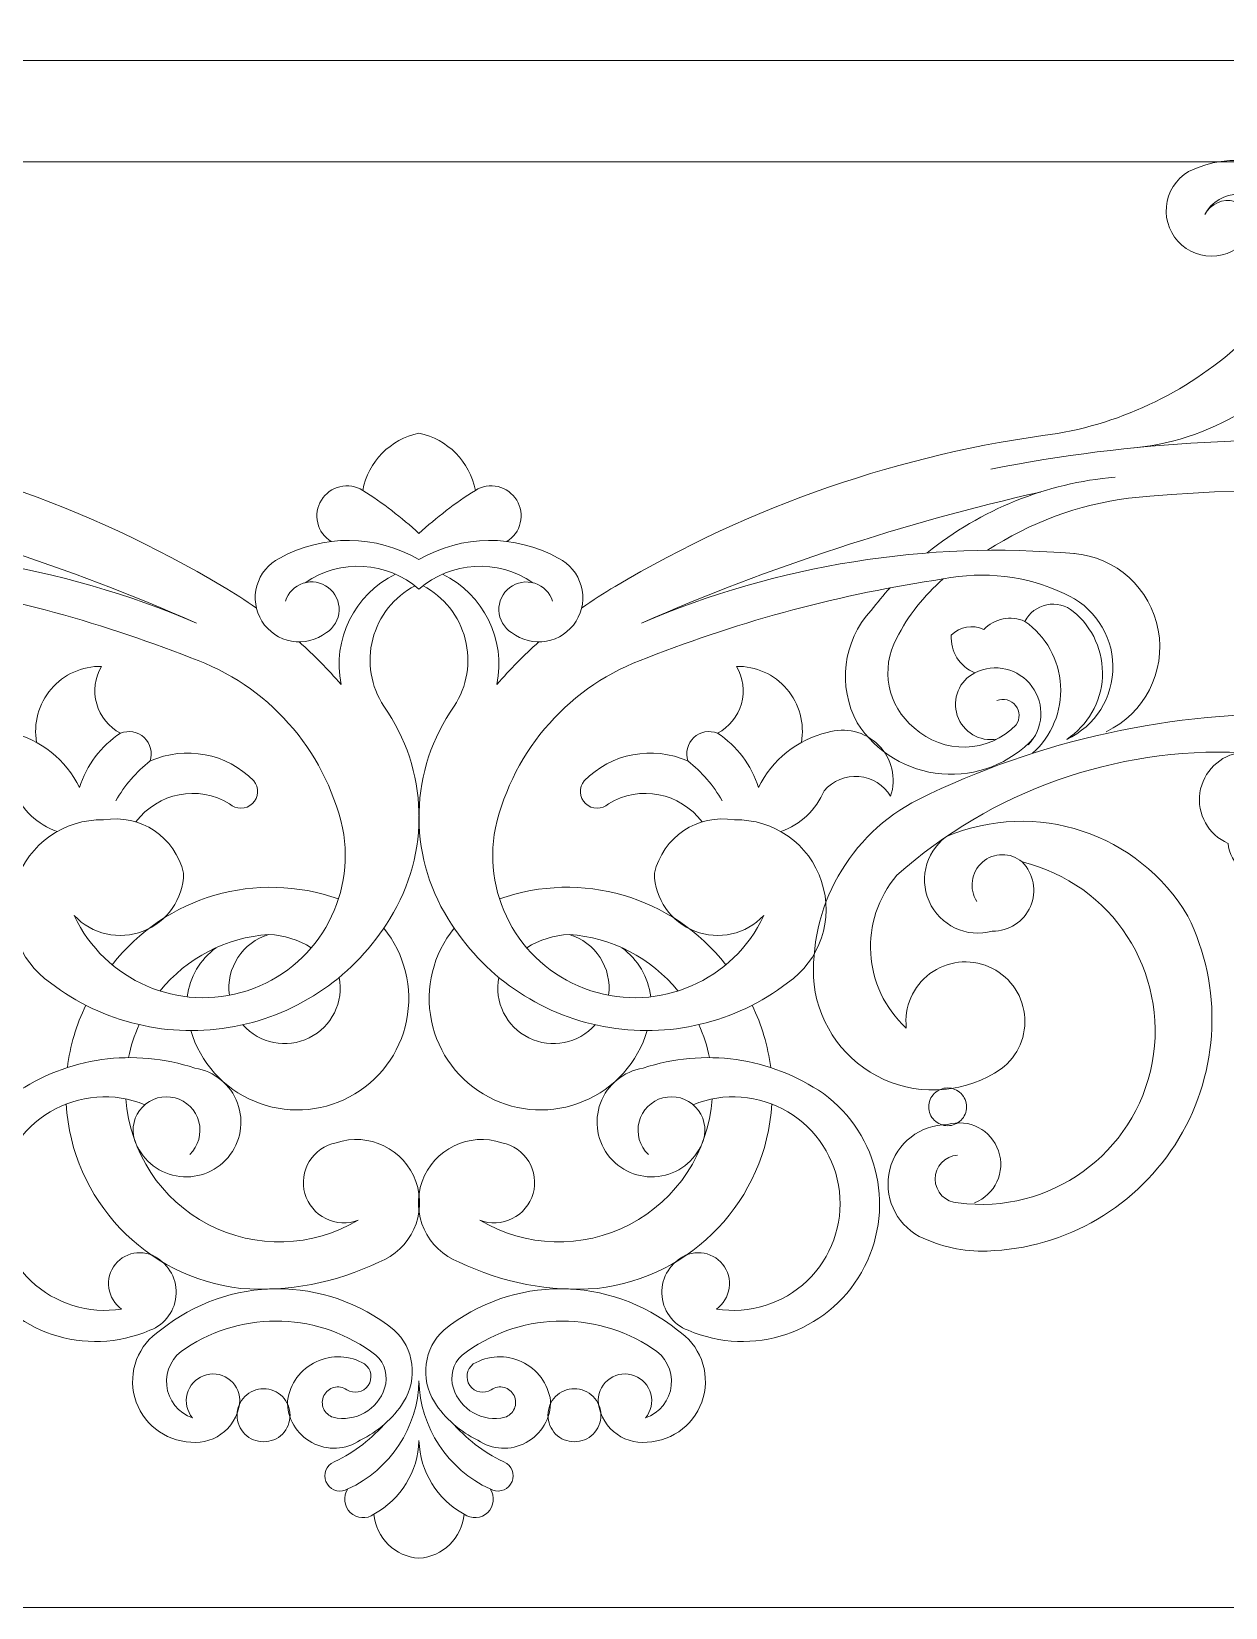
# Model space of a CAD drawing. Header units: millimetres. Extents: x 4332 to 4576, y 144 to 400.
# Drawn here: x 4374.98 to 4405.94, y 143.69 to 184.54 of the extents above; entities that cross this region are included whole.
import ezdxf

# ---------------------------------------------------------------- set-up
doc = ezdxf.new("R2010")
doc.units = ezdxf.units.MM
doc.header["$MEASUREMENT"] = 0
doc.layers.add('SITARA ALL', color=18, linetype='Continuous', true_color=0x000000)

msp = doc.modelspace()

# ---------------------------------------------------------------- linework, layer by layer
at = {"layer": 'SITARA ALL', "lineweight": 9}
for points, knots in [([(4331.736, 265.693), (4331.736, 265.693), (4575.736, 265.693), (4575.736, 265.693), (4575.736, 265.693), (4575.736, 143.693), (4575.736, 143.693), (4575.736, 143.693), (4331.736, 143.693), (4331.736, 143.693), (4331.736, 143.693), (4331.736, 265.693), (4331.736, 265.693)], [0, 0, 0, 0, 0.25, 0.25, 0.25, 0.5, 0.5, 0.5, 0.75, 0.75, 0.75, 1, 1, 1, 1]), ([(4503.177, 181.159), (4503.177, 181.159), (4336.328, 181.159), (4336.328, 181.159), (4336.328, 181.159), (4336.328, 157.431), (4336.328, 157.431), (4336.328, 157.431), (4333.736, 157.431), (4333.736, 157.431), (4333.736, 157.431), (4333.736, 183.785), (4333.736, 183.785), (4333.736, 183.785), (4533.713, 183.785), (4533.713, 183.785)], [0, 0, 0, 0, 0.166667, 0.166667, 0.166667, 0.333333, 0.333333, 0.333333, 0.5, 0.5, 0.5, 0.666667, 0.666667, 0.666667, 1, 1, 1, 1]), ([(4380.811, 169.594), (4380.527, 169.793), (4380.235, 169.98), (4379.936, 170.154), (4376.426, 172.247), (4372.525, 173.595), (4368.472, 174.115), (4366.583, 174.448), (4364.838, 175.344), (4363.467, 176.684), (4362.605, 177.443), (4362.38, 178.697), (4362.924, 179.709), (4363.059, 180.057), (4363.387, 180.294), (4363.76, 180.312), (4364.133, 180.329), (4364.482, 180.125), (4364.649, 179.79), (4364.505, 180.074), (4364.182, 180.217), (4363.875, 180.132), (4363.569, 180.047), (4363.364, 179.759), (4363.386, 179.442), (4363.53, 179.091), (4363.834, 178.832), (4364.204, 178.744), (4364.573, 178.657), (4364.961, 178.752), (4365.248, 179.001), (4365.534, 179.25), (4365.683, 179.621), (4365.648, 179.998), (4365.613, 180.376), (4365.399, 180.714), (4365.071, 180.906), (4363.982, 181.443), (4362.671, 181.215), (4361.829, 180.34), (4360.986, 179.465), (4360.806, 178.147), (4361.384, 177.079), (4362.431, 175.202), (4364.328, 173.958), (4366.467, 173.747)], [0, 0, 0, 0, 0.0625, 0.0625, 0.0625, 0.125, 0.125, 0.125, 0.1875, 0.1875, 0.1875, 0.25, 0.25, 0.25, 0.3125, 0.3125, 0.3125, 0.375, 0.375, 0.375, 0.4375, 0.4375, 0.4375, 0.5, 0.5, 0.5, 0.5625, 0.5625, 0.5625, 0.625, 0.625, 0.625, 0.6875, 0.6875, 0.6875, 0.75, 0.75, 0.75, 0.8125, 0.8125, 0.8125, 0.875, 0.875, 0.875, 1, 1, 1, 1]), ([(4403.585, 173.747), (4405.724, 173.958), (4407.622, 175.202), (4408.669, 177.079), (4409.246, 178.147), (4409.067, 179.466), (4408.224, 180.34), (4407.381, 181.214), (4406.07, 181.444), (4404.981, 180.906), (4404.654, 180.714), (4404.439, 180.376), (4404.404, 179.998), (4404.37, 179.621), (4404.518, 179.249), (4404.805, 179.001), (4405.091, 178.752), (4405.48, 178.656), (4405.849, 178.744), (4406.218, 178.832), (4406.522, 179.091), (4406.666, 179.442), (4406.688, 179.759), (4406.484, 180.048), (4406.177, 180.132), (4405.871, 180.216), (4405.548, 180.074), (4405.404, 179.79), (4405.57, 180.125), (4405.919, 180.329), (4406.293, 180.312), (4406.666, 180.294), (4406.993, 180.057), (4407.128, 179.709), (4407.673, 178.698), (4407.447, 177.443), (4406.586, 176.684), (4405.214, 175.344), (4403.469, 174.448), (4401.581, 174.115), (4397.527, 173.595), (4393.626, 172.247), (4390.116, 170.154), (4389.817, 169.98), (4389.525, 169.793), (4389.241, 169.594)], [0, 0, 0, 0, 0.0625, 0.0625, 0.0625, 0.125, 0.125, 0.125, 0.1875, 0.1875, 0.1875, 0.25, 0.25, 0.25, 0.3125, 0.3125, 0.3125, 0.375, 0.375, 0.375, 0.4375, 0.4375, 0.4375, 0.5, 0.5, 0.5, 0.5625, 0.5625, 0.5625, 0.625, 0.625, 0.625, 0.6875, 0.6875, 0.6875, 0.75, 0.75, 0.75, 0.8125, 0.8125, 0.8125, 0.875, 0.875, 0.875, 1, 1, 1, 1]), ([(4427.688, 150.769), (4425.885, 150.677), (4424.102, 151.193), (4422.628, 152.234), (4422.362, 152.457), (4421.967, 152.425), (4421.741, 152.163), (4421.515, 151.9), (4421.541, 151.505), (4421.801, 151.275), (4423.653, 149.892), (4426.035, 149.435), (4428.267, 150.037), (4430.299, 150.547), (4432.009, 151.912), (4432.955, 153.781), (4433.901, 155.649), (4433.991, 157.835), (4433.2, 159.775), (4432.764, 161.235), (4432.135, 162.631), (4431.33, 163.925), (4429.13, 167.46), (4425.723, 170.073), (4421.738, 171.278), (4414.769, 173.972), (4407.184, 174.638), (4399.853, 173.197)], [0, 0, 0, 0, 0.1, 0.1, 0.1, 0.2, 0.2, 0.2, 0.3, 0.3, 0.3, 0.4, 0.4, 0.4, 0.5, 0.5, 0.5, 0.6, 0.6, 0.6, 0.7, 0.7, 0.7, 0.8, 0.8, 0.8, 1, 1, 1, 1]), ([(4387.304, 171.319), (4387.48, 171.428), (4387.606, 171.602), (4387.653, 171.803), (4387.701, 172.004), (4387.667, 172.215), (4387.559, 172.391), (4387.45, 172.567), (4387.276, 172.692), (4387.075, 172.74), (4386.873, 172.787), (4386.663, 172.753), (4386.487, 172.644), (4386.345, 173.388), (4385.768, 173.972), (4385.026, 174.122), (4384.284, 173.972), (4383.707, 173.388), (4383.566, 172.644)], [0, 0, 0, 0, 0.142857, 0.142857, 0.142857, 0.285714, 0.285714, 0.285714, 0.428571, 0.428571, 0.428571, 0.571429, 0.571429, 0.571429, 0.714286, 0.714286, 0.714286, 1, 1, 1, 1]), ([(4386.487, 172.644), (4385.967, 172.316), (4385.479, 171.942), (4385.026, 171.526), (4384.574, 171.942), (4384.085, 172.316), (4383.566, 172.644), (4383.39, 172.753), (4383.178, 172.787), (4382.977, 172.739), (4382.776, 172.692), (4382.602, 172.567), (4382.494, 172.391), (4382.385, 172.215), (4382.351, 172.003), (4382.399, 171.802), (4382.447, 171.601), (4382.572, 171.428), (4382.748, 171.319)], [0, 0, 0, 0, 0.142857, 0.142857, 0.142857, 0.285714, 0.285714, 0.285714, 0.428571, 0.428571, 0.428571, 0.571429, 0.571429, 0.571429, 0.714286, 0.714286, 0.714286, 1, 1, 1, 1]), ([(4423.663, 167.053), (4423.183, 168.337), (4422.177, 169.353), (4420.898, 169.844), (4415.381, 172.16), (4409.373, 173.054), (4403.421, 172.443), (4402.117, 172.27), (4400.869, 171.808), (4399.767, 171.09)], [0, 0, 0, 0, 0.25, 0.25, 0.25, 0.5, 0.5, 0.5, 1, 1, 1, 1]), ([(4368.029, 171.004), (4371.862, 171.336), (4375.719, 170.717), (4379.257, 169.204), (4375.925, 170.662), (4372.462, 171.799), (4368.914, 172.601)], [0, 0, 0, 0, 0.333333, 0.333333, 0.333333, 1, 1, 1, 1]), ([(4401.139, 172.601), (4397.591, 171.799), (4394.128, 170.662), (4390.795, 169.204), (4394.333, 170.717), (4398.19, 171.335), (4402.024, 171.004)], [0, 0, 0, 0, 0.333333, 0.333333, 0.333333, 1, 1, 1, 1]), ([(4388.492, 169.769), (4388.423, 169.991), (4388.25, 170.166), (4388.028, 170.237), (4387.806, 170.307), (4387.563, 170.266), (4387.378, 170.124), (4387.193, 169.983), (4387.088, 169.76), (4387.098, 169.527), (4387.108, 169.295), (4387.231, 169.082), (4387.427, 168.956), (4387.683, 168.758), (4388.01, 168.677), (4388.328, 168.734), (4388.646, 168.79), (4388.926, 168.978), (4389.098, 169.252), (4389.27, 169.526), (4389.318, 169.86), (4389.23, 170.171), (4389.142, 170.482), (4388.927, 170.741), (4388.638, 170.885), (4387.512, 171.513), (4386.139, 171.499), (4385.026, 170.848), (4383.913, 171.498), (4382.541, 171.513), (4381.414, 170.885), (4381.125, 170.741), (4380.91, 170.482), (4380.822, 170.171), (4380.735, 169.86), (4380.783, 169.526), (4380.955, 169.252), (4381.127, 168.978), (4381.406, 168.79), (4381.724, 168.734), (4382.043, 168.677), (4382.37, 168.758), (4382.625, 168.956), (4382.822, 169.082), (4382.944, 169.295), (4382.954, 169.527), (4382.964, 169.76), (4382.859, 169.983), (4382.674, 170.124), (4382.489, 170.266), (4382.247, 170.308), (4382.025, 170.237), (4381.803, 170.166), (4381.63, 169.991), (4381.561, 169.769)], [0, 0, 0, 0, 0.052632, 0.052632, 0.052632, 0.105263, 0.105263, 0.105263, 0.157895, 0.157895, 0.157895, 0.210526, 0.210526, 0.210526, 0.263158, 0.263158, 0.263158, 0.315789, 0.315789, 0.315789, 0.368421, 0.368421, 0.368421, 0.421053, 0.421053, 0.421053, 0.473684, 0.473684, 0.473684, 0.526316, 0.526316, 0.526316, 0.578947, 0.578947, 0.578947, 0.631579, 0.631579, 0.631579, 0.684211, 0.684211, 0.684211, 0.736842, 0.736842, 0.736842, 0.789474, 0.789474, 0.789474, 0.842105, 0.842105, 0.842105, 0.894737, 0.894737, 0.894737, 1, 1, 1, 1]), ([(4406.35, 165.851), (4403.073, 165.991), (4399.872, 164.852), (4397.42, 162.673), (4396.419, 161.501), (4396.524, 159.748), (4397.662, 158.708), (4397.6, 159.254), (4397.834, 159.792), (4398.275, 160.12), (4398.716, 160.447), (4399.298, 160.515), (4399.803, 160.299), (4400.308, 160.082), (4400.659, 159.612), (4400.725, 159.066), (4400.791, 158.521), (4400.561, 157.981), (4400.122, 157.651), (4399.226, 157.035), (4398.073, 156.933), (4397.081, 157.379), (4396.09, 157.825), (4395.403, 158.758), (4395.269, 159.837), (4395.118, 161.834), (4396.187, 163.728), (4397.974, 164.633), (4401.112, 166.182), (4404.582, 166.94), (4408.08, 166.841), (4409.231, 166.868), (4410.355, 167.184), (4411.352, 167.761), (4411.99, 168.25), (4412.122, 169.159), (4411.647, 169.809), (4411.172, 170.458), (4410.266, 170.61), (4409.606, 170.15), (4409.966, 170.228), (4410.325, 170.01), (4410.424, 169.655), (4410.522, 169.3), (4410.326, 168.929), (4409.977, 168.811), (4409.443, 168.458), (4408.723, 168.605), (4408.369, 169.139), (4408.015, 169.672), (4408.161, 170.393), (4408.693, 170.748), (4410.074, 171.537), (4411.824, 171.21), (4412.829, 169.979), (4413.181, 169.438), (4413.29, 168.774), (4413.129, 168.149), (4412.968, 167.524), (4412.552, 166.995), (4411.982, 166.692), (4410.201, 165.959), (4408.268, 165.67), (4406.35, 165.851), (4405.797, 165.786), (4405.355, 165.358), (4405.274, 164.806), (4405.193, 164.254), (4405.492, 163.717), (4406.004, 163.496), (4406.032, 163.229), (4406.166, 162.986), (4406.376, 162.819), (4406.585, 162.652), (4406.851, 162.575), (4407.117, 162.607), (4407.338, 162.603), (4407.546, 162.71), (4407.671, 162.893), (4407.796, 163.076), (4407.82, 163.308), (4407.736, 163.513)], [0, 0, 0, 0, 0.035714, 0.035714, 0.035714, 0.071429, 0.071429, 0.071429, 0.107143, 0.107143, 0.107143, 0.142857, 0.142857, 0.142857, 0.178571, 0.178571, 0.178571, 0.214286, 0.214286, 0.214286, 0.25, 0.25, 0.25, 0.285714, 0.285714, 0.285714, 0.321429, 0.321429, 0.321429, 0.357143, 0.357143, 0.357143, 0.392857, 0.392857, 0.392857, 0.428571, 0.428571, 0.428571, 0.464286, 0.464286, 0.464286, 0.5, 0.5, 0.5, 0.535714, 0.535714, 0.535714, 0.571429, 0.571429, 0.571429, 0.607143, 0.607143, 0.607143, 0.642857, 0.642857, 0.642857, 0.678571, 0.678571, 0.678571, 0.714286, 0.714286, 0.714286, 0.75, 0.75, 0.75, 0.785714, 0.785714, 0.785714, 0.821429, 0.821429, 0.821429, 0.857143, 0.857143, 0.857143, 0.892857, 0.892857, 0.892857, 0.928571, 0.928571, 0.928571, 1, 1, 1, 1]), ([(4387.974, 170.251), (4387.068, 170.875), (4385.856, 170.808), (4385.026, 170.086), (4384.195, 170.807), (4382.984, 170.876), (4382.078, 170.251)], [0, 0, 0, 0, 0.333333, 0.333333, 0.333333, 1, 1, 1, 1]), ([(4402.846, 166.39), (4403.839, 166.861), (4404.393, 167.939), (4404.195, 169.021), (4403.997, 170.103), (4403.099, 170.917), (4402.003, 171.006)], [0, 0, 0, 0, 0.333333, 0.333333, 0.333333, 1, 1, 1, 1]), ([(4370.04, 166.199), (4370.488, 166.118), (4370.926, 166.378), (4371.07, 166.81), (4371.214, 167.242), (4371.019, 167.713), (4370.613, 167.917), (4371.007, 168.074), (4371.255, 168.469), (4371.223, 168.892), (4371.004, 169.118), (4370.664, 169.176), (4370.383, 169.035), (4370.108, 169.325), (4369.68, 169.411), (4369.315, 169.248), (4369.202, 169.469), (4368.994, 169.627), (4368.75, 169.677), (4368.506, 169.727), (4368.253, 169.664), (4368.061, 169.505), (4367.553, 169.09), (4367.273, 168.459), (4367.307, 167.804), (4367.341, 167.15), (4367.684, 166.55), (4368.232, 166.191), (4367.49, 166.534), (4367.021, 167.284), (4367.035, 168.101), (4367.048, 168.919), (4367.543, 169.652), (4368.296, 169.97), (4369.274, 170.429), (4370.374, 170.562), (4371.433, 170.348), (4374.063, 169.964), (4376.64, 169.278), (4379.112, 168.304), (4381.092, 167.607), (4382.577, 165.941), (4383.044, 163.895), (4383.406, 162.067), (4382.343, 160.256), (4380.572, 159.677), (4378.802, 159.098), (4376.876, 159.936), (4376.088, 161.624), (4376.546, 161.139), (4377.251, 160.979), (4377.874, 161.22), (4378.496, 161.46), (4378.911, 162.052), (4378.924, 162.72), (4378.707, 163.659), (4377.798, 164.266), (4376.848, 164.105), (4375.823, 164.129), (4374.904, 163.48), (4374.586, 162.505), (4374.268, 161.53), (4374.627, 160.463), (4375.47, 159.878), (4376.828, 158.842), (4378.561, 158.431), (4380.239, 158.748), (4381.918, 159.065), (4383.382, 160.079), (4384.269, 161.539), (4385.333, 163.24), (4385.273, 165.411), (4384.114, 167.048), (4383.777, 167.562), (4383.674, 168.194), (4383.827, 168.789), (4383.981, 169.383), (4384.379, 169.885), (4384.923, 170.171)], [0, 0, 0, 0, 0.037037, 0.037037, 0.037037, 0.074074, 0.074074, 0.074074, 0.111111, 0.111111, 0.111111, 0.148148, 0.148148, 0.148148, 0.185185, 0.185185, 0.185185, 0.222222, 0.222222, 0.222222, 0.259259, 0.259259, 0.259259, 0.296296, 0.296296, 0.296296, 0.333333, 0.333333, 0.333333, 0.37037, 0.37037, 0.37037, 0.407407, 0.407407, 0.407407, 0.444444, 0.444444, 0.444444, 0.481481, 0.481481, 0.481481, 0.518519, 0.518519, 0.518519, 0.555556, 0.555556, 0.555556, 0.592593, 0.592593, 0.592593, 0.62963, 0.62963, 0.62963, 0.666667, 0.666667, 0.666667, 0.703704, 0.703704, 0.703704, 0.740741, 0.740741, 0.740741, 0.777778, 0.777778, 0.777778, 0.814815, 0.814815, 0.814815, 0.851852, 0.851852, 0.851852, 0.888889, 0.888889, 0.888889, 0.925926, 0.925926, 0.925926, 1, 1, 1, 1]), ([(4384.417, 170.472), (4383.351, 169.951), (4382.771, 168.778), (4383.005, 167.615), (4382.667, 168.005), (4382.304, 168.372), (4381.919, 168.716)], [0, 0, 0, 0, 0.333333, 0.333333, 0.333333, 1, 1, 1, 1]), ([(4385.13, 170.171), (4385.673, 169.885), (4386.071, 169.383), (4386.225, 168.789), (4386.379, 168.194), (4386.275, 167.562), (4385.939, 167.048), (4384.781, 165.41), (4384.718, 163.239), (4385.783, 161.539), (4386.67, 160.079), (4388.134, 159.064), (4389.813, 158.748), (4391.492, 158.431), (4393.225, 158.842), (4394.583, 159.878), (4395.425, 160.463), (4395.785, 161.53), (4395.466, 162.505), (4395.148, 163.479), (4394.229, 164.13), (4393.204, 164.105), (4392.254, 164.265), (4391.344, 163.659), (4391.129, 162.72), (4391.142, 162.052), (4391.556, 161.46), (4392.179, 161.22), (4392.801, 160.979), (4393.506, 161.139), (4393.964, 161.624), (4393.178, 159.935), (4391.251, 159.1), (4389.48, 159.677), (4387.709, 160.254), (4386.648, 162.067), (4387.008, 163.895), (4387.475, 165.941), (4388.961, 167.606), (4390.941, 168.304), (4393.413, 169.278), (4395.99, 169.964), (4398.619, 170.348)], [0, 0, 0, 0, 0.066667, 0.066667, 0.066667, 0.133333, 0.133333, 0.133333, 0.2, 0.2, 0.2, 0.266667, 0.266667, 0.266667, 0.333333, 0.333333, 0.333333, 0.4, 0.4, 0.4, 0.466667, 0.466667, 0.466667, 0.533333, 0.533333, 0.533333, 0.6, 0.6, 0.6, 0.666667, 0.666667, 0.666667, 0.733333, 0.733333, 0.733333, 0.8, 0.8, 0.8, 0.866667, 0.866667, 0.866667, 1, 1, 1, 1]), ([(4388.134, 168.716), (4387.748, 168.372), (4387.385, 168.005), (4387.047, 167.615), (4387.281, 168.778), (4386.702, 169.952), (4385.635, 170.472)], [0, 0, 0, 0, 0.333333, 0.333333, 0.333333, 1, 1, 1, 1]), ([(4400.822, 166.045), (4401.22, 166.46), (4401.262, 167.101), (4400.92, 167.563), (4400.578, 168.026), (4399.954, 168.176), (4399.44, 167.917), (4399.045, 168.074), (4398.798, 168.469), (4398.829, 168.892), (4399.048, 169.118), (4399.388, 169.176), (4399.669, 169.035), (4399.944, 169.325), (4400.372, 169.411), (4400.737, 169.248), (4400.851, 169.469), (4401.059, 169.627), (4401.303, 169.677), (4401.546, 169.727), (4401.8, 169.664), (4401.991, 169.505), (4402.499, 169.091), (4402.779, 168.459), (4402.746, 167.804), (4402.712, 167.15), (4402.368, 166.55), (4401.82, 166.191), (4402.562, 166.535), (4403.032, 167.283), (4403.018, 168.101), (4403.004, 168.919), (4402.51, 169.652), (4401.756, 169.97), (4400.778, 170.429), (4399.679, 170.562), (4398.619, 170.348), (4398.118, 169.918), (4397.707, 169.394), (4397.408, 168.805), (4396.985, 168.024), (4397.175, 167.054), (4397.862, 166.491), (4398.622, 165.796), (4399.795, 165.829), (4400.513, 166.567), (4400.617, 166.72), (4400.609, 166.923), (4400.494, 167.068), (4400.378, 167.213), (4400.182, 167.265), (4400.01, 167.198)], [0, 0, 0, 0, 0.055556, 0.055556, 0.055556, 0.111111, 0.111111, 0.111111, 0.166667, 0.166667, 0.166667, 0.222222, 0.222222, 0.222222, 0.277778, 0.277778, 0.277778, 0.333333, 0.333333, 0.333333, 0.388889, 0.388889, 0.388889, 0.444444, 0.444444, 0.444444, 0.5, 0.5, 0.5, 0.555556, 0.555556, 0.555556, 0.611111, 0.611111, 0.611111, 0.666667, 0.666667, 0.666667, 0.722222, 0.722222, 0.722222, 0.777778, 0.777778, 0.777778, 0.833333, 0.833333, 0.833333, 0.888889, 0.888889, 0.888889, 1, 1, 1, 1]), ([(4397.242, 170.118), (4397.069, 169.931), (4396.905, 169.736), (4396.749, 169.534), (4396.016, 168.738), (4395.872, 167.565), (4396.391, 166.616), (4396.877, 165.86), (4397.685, 165.372), (4398.58, 165.296), (4399.475, 165.219), (4400.355, 165.561), (4400.963, 166.223)], [0, 0, 0, 0, 0.2, 0.2, 0.2, 0.4, 0.4, 0.4, 0.6, 0.6, 0.6, 1, 1, 1, 1]), ([(4400.935, 165.83), (4401.433, 166.274), (4401.7, 166.921), (4401.662, 167.587), (4401.623, 168.253), (4401.283, 168.864), (4400.737, 169.248)], [0, 0, 0, 0, 0.333333, 0.333333, 0.333333, 1, 1, 1, 1]), ([(4375.112, 166.111), (4375.025, 166.605), (4375.163, 167.112), (4375.489, 167.494), (4375.814, 167.875), (4376.294, 168.092), (4376.796, 168.083), (4376.622, 167.79), (4376.576, 167.439), (4376.669, 167.111), (4376.762, 166.783), (4376.985, 166.508), (4377.287, 166.351)], [0, 0, 0, 0, 0.2, 0.2, 0.2, 0.4, 0.4, 0.4, 0.6, 0.6, 0.6, 1, 1, 1, 1]), ([(4392.766, 166.351), (4393.067, 166.509), (4393.291, 166.783), (4393.384, 167.111), (4393.477, 167.439), (4393.431, 167.79), (4393.257, 168.083), (4393.758, 168.092), (4394.238, 167.875), (4394.564, 167.494), (4394.89, 167.112), (4395.028, 166.605), (4394.941, 166.111)], [0, 0, 0, 0, 0.2, 0.2, 0.2, 0.4, 0.4, 0.4, 0.6, 0.6, 0.6, 1, 1, 1, 1]), ([(4399.44, 167.917), (4399.033, 167.713), (4398.838, 167.242), (4398.982, 166.81), (4399.127, 166.378), (4399.565, 166.118), (4400.013, 166.199)], [0, 0, 0, 0, 0.333333, 0.333333, 0.333333, 1, 1, 1, 1]), ([(4375.642, 163.8), (4375.136, 163.981), (4374.729, 164.366), (4374.52, 164.861), (4374.296, 165.119), (4373.962, 165.255), (4373.621, 165.226), (4373.28, 165.197), (4372.974, 165.008), (4372.796, 164.715), (4372.645, 165.182), (4372.768, 165.695), (4373.113, 166.044), (4373.459, 166.392), (4373.972, 166.518), (4374.44, 166.37), (4375.219, 166.185), (4375.874, 165.66), (4376.225, 164.941), (4376.402, 165.521), (4376.778, 166.02), (4377.287, 166.351), (4377.496, 166.435), (4377.736, 166.39), (4377.901, 166.235), (4378.065, 166.081), (4378.125, 165.844), (4378.054, 165.63), (4378.969, 166.034), (4380.039, 165.83), (4380.742, 165.119), (4380.888, 164.943), (4380.873, 164.683), (4380.707, 164.525), (4380.541, 164.368), (4380.28, 164.367), (4380.112, 164.522), (4379.302, 165.014), (4378.253, 164.81), (4377.688, 164.05)], [0, 0, 0, 0, 0.071429, 0.071429, 0.071429, 0.142857, 0.142857, 0.142857, 0.214286, 0.214286, 0.214286, 0.285714, 0.285714, 0.285714, 0.357143, 0.357143, 0.357143, 0.428571, 0.428571, 0.428571, 0.5, 0.5, 0.5, 0.571429, 0.571429, 0.571429, 0.642857, 0.642857, 0.642857, 0.714286, 0.714286, 0.714286, 0.785714, 0.785714, 0.785714, 0.857143, 0.857143, 0.857143, 1, 1, 1, 1]), ([(4392.365, 164.05), (4391.799, 164.809), (4390.749, 165.015), (4389.94, 164.522), (4389.772, 164.366), (4389.512, 164.368), (4389.346, 164.525), (4389.179, 164.683), (4389.164, 164.943), (4389.311, 165.119), (4390.013, 165.83), (4391.083, 166.033), (4391.998, 165.63), (4391.927, 165.844), (4391.987, 166.081), (4392.152, 166.235), (4392.316, 166.39), (4392.556, 166.435), (4392.766, 166.351), (4393.274, 166.02), (4393.65, 165.521), (4393.827, 164.941), (4394.178, 165.661), (4394.834, 166.185), (4395.613, 166.37), (4396.081, 166.518), (4396.593, 166.392), (4396.939, 166.044), (4397.285, 165.695), (4397.407, 165.182), (4397.256, 164.715), (4397.079, 165.008), (4396.772, 165.198), (4396.431, 165.226), (4396.09, 165.255), (4395.756, 165.119), (4395.532, 164.861), (4395.324, 164.366), (4394.917, 163.981), (4394.411, 163.8)], [0, 0, 0, 0, 0.071429, 0.071429, 0.071429, 0.142857, 0.142857, 0.142857, 0.214286, 0.214286, 0.214286, 0.285714, 0.285714, 0.285714, 0.357143, 0.357143, 0.357143, 0.428571, 0.428571, 0.428571, 0.5, 0.5, 0.5, 0.571429, 0.571429, 0.571429, 0.642857, 0.642857, 0.642857, 0.714286, 0.714286, 0.714286, 0.785714, 0.785714, 0.785714, 0.857143, 0.857143, 0.857143, 1, 1, 1, 1]), ([(4399.428, 154.18), (4399.963, 154.389), (4400.239, 154.983), (4400.052, 155.527), (4399.865, 156.07), (4399.284, 156.371), (4398.733, 156.207), (4398.026, 156.21), (4397.408, 155.732), (4397.234, 155.046), (4397.061, 154.361), (4397.375, 153.646), (4397.998, 153.311), (4398.544, 153.041), (4399.148, 152.911), (4399.757, 152.931), (4401.804, 152.994), (4403.676, 154.092), (4404.73, 155.847), (4405.783, 157.603), (4405.872, 159.771), (4404.965, 161.606), (4403.687, 163.765), (4401.015, 164.649), (4398.704, 163.674)], [0, 0, 0, 0, 0.111111, 0.111111, 0.111111, 0.222222, 0.222222, 0.222222, 0.333333, 0.333333, 0.333333, 0.444444, 0.444444, 0.444444, 0.555556, 0.555556, 0.555556, 0.666667, 0.666667, 0.666667, 0.777778, 0.777778, 0.777778, 1, 1, 1, 1]), ([(4398.786, 163.729), (4398.201, 163.363), (4397.974, 162.625), (4398.252, 161.995), (4398.53, 161.364), (4399.228, 161.033), (4399.892, 161.219), (4400.32, 161.213), (4400.709, 161.465), (4400.879, 161.858), (4401.048, 162.252), (4400.964, 162.708), (4400.665, 163.014), (4402.995, 162.456), (4404.477, 160.164), (4404.036, 157.809), (4403.596, 155.454), (4401.381, 153.859), (4399.007, 154.18), (4398.677, 154.19), (4398.414, 154.459), (4398.409, 154.789), (4398.405, 155.119), (4398.661, 155.394), (4398.991, 155.414)], [0, 0, 0, 0, 0.111111, 0.111111, 0.111111, 0.222222, 0.222222, 0.222222, 0.333333, 0.333333, 0.333333, 0.444444, 0.444444, 0.444444, 0.555556, 0.555556, 0.555556, 0.666667, 0.666667, 0.666667, 0.777778, 0.777778, 0.777778, 1, 1, 1, 1]), ([(4400.665, 163.014), (4400.367, 163.268), (4399.929, 163.265), (4399.635, 163.007), (4399.341, 162.749), (4399.28, 162.315), (4399.492, 161.987)], [0, 0, 0, 0, 0.333333, 0.333333, 0.333333, 1, 1, 1, 1]), ([(4382.232, 160.787), (4381.903, 160.998), (4381.524, 161.117), (4381.134, 161.134), (4380.03, 161.059), (4379.007, 160.529), (4378.309, 159.669)], [0, 0, 0, 0, 0.333333, 0.333333, 0.333333, 1, 1, 1, 1]), ([(4379.107, 158.643), (4379.356, 157.816), (4379.962, 157.143), (4380.759, 156.81), (4381.557, 156.477), (4382.461, 156.518), (4383.225, 156.923), (4383.989, 157.328), (4384.531, 158.053), (4384.703, 158.9), (4384.875, 159.747), (4384.659, 160.626), (4384.114, 161.297)], [0, 0, 0, 0, 0.2, 0.2, 0.2, 0.4, 0.4, 0.4, 0.6, 0.6, 0.6, 1, 1, 1, 1]), ([(4385.939, 161.297), (4385.393, 160.626), (4385.177, 159.747), (4385.349, 158.9), (4385.521, 158.053), (4386.063, 157.328), (4386.827, 156.923), (4387.591, 156.518), (4388.495, 156.476), (4389.293, 156.81), (4390.091, 157.143), (4390.697, 157.816), (4390.945, 158.643)], [0, 0, 0, 0, 0.2, 0.2, 0.2, 0.4, 0.4, 0.4, 0.6, 0.6, 0.6, 1, 1, 1, 1]), ([(4391.743, 159.669), (4391.045, 160.528), (4390.022, 161.059), (4388.918, 161.134), (4388.528, 161.117), (4388.149, 160.998), (4387.821, 160.787)], [0, 0, 0, 0, 0.333333, 0.333333, 0.333333, 1, 1, 1, 1]), ([(4380.459, 158.794), (4380.89, 158.305), (4381.594, 158.166), (4382.178, 158.454), (4382.763, 158.741), (4383.082, 159.384), (4382.958, 160.023)], [0, 0, 0, 0, 0.333333, 0.333333, 0.333333, 1, 1, 1, 1]), ([(4387.094, 160.023), (4386.971, 159.384), (4387.289, 158.741), (4387.874, 158.454), (4388.459, 158.166), (4389.163, 158.305), (4389.593, 158.794)], [0, 0, 0, 0, 0.333333, 0.333333, 0.333333, 1, 1, 1, 1]), ([(4379.08, 155.434), (4379.307, 155.651), (4379.399, 155.974), (4379.32, 156.278), (4379.242, 156.582), (4379.005, 156.82), (4378.701, 156.9), (4378.397, 156.98), (4378.074, 156.89), (4377.856, 156.663), (4377.638, 156.437), (4377.559, 156.111), (4377.65, 155.81), (4377.816, 155.327), (4378.228, 154.97), (4378.731, 154.877), (4379.233, 154.783), (4379.746, 154.966), (4380.075, 155.357), (4380.404, 155.748), (4380.498, 156.285), (4380.32, 156.764), (4380.142, 157.243), (4379.721, 157.589), (4379.216, 157.67), (4377.641, 158.196), (4375.911, 157.953), (4374.542, 157.012), (4373.08, 155.943), (4372.654, 153.949), (4373.553, 152.378), (4374.453, 150.806), (4376.386, 150.16), (4378.048, 150.878), (4378.448, 151.027), (4378.717, 151.403), (4378.729, 151.829), (4378.741, 152.255), (4378.495, 152.646), (4378.105, 152.819)], [0, 0, 0, 0, 0.071429, 0.071429, 0.071429, 0.142857, 0.142857, 0.142857, 0.214286, 0.214286, 0.214286, 0.285714, 0.285714, 0.285714, 0.357143, 0.357143, 0.357143, 0.428571, 0.428571, 0.428571, 0.5, 0.5, 0.5, 0.571429, 0.571429, 0.571429, 0.642857, 0.642857, 0.642857, 0.714286, 0.714286, 0.714286, 0.785714, 0.785714, 0.785714, 0.857143, 0.857143, 0.857143, 1, 1, 1, 1]), ([(4391.948, 152.819), (4391.558, 152.646), (4391.311, 152.255), (4391.323, 151.829), (4391.336, 151.403), (4391.605, 151.027), (4392.004, 150.878), (4393.667, 150.161), (4395.601, 150.805), (4396.499, 152.378), (4397.397, 153.95), (4396.973, 155.944), (4395.511, 157.012), (4394.141, 157.952), (4392.412, 158.196), (4390.836, 157.67), (4390.332, 157.588), (4389.91, 157.243), (4389.732, 156.764), (4389.555, 156.285), (4389.648, 155.748), (4389.977, 155.357), (4390.306, 154.966), (4390.82, 154.783), (4391.322, 154.877), (4391.824, 154.971), (4392.237, 155.327), (4392.402, 155.81), (4392.493, 156.111), (4392.415, 156.437), (4392.196, 156.663), (4391.978, 156.89), (4391.655, 156.98), (4391.351, 156.9), (4391.047, 156.82), (4390.81, 156.582), (4390.732, 156.278), (4390.654, 155.974), (4390.745, 155.651), (4390.973, 155.434)], [0, 0, 0, 0, 0.071429, 0.071429, 0.071429, 0.142857, 0.142857, 0.142857, 0.214286, 0.214286, 0.214286, 0.285714, 0.285714, 0.285714, 0.357143, 0.357143, 0.357143, 0.428571, 0.428571, 0.428571, 0.5, 0.5, 0.5, 0.571429, 0.571429, 0.571429, 0.642857, 0.642857, 0.642857, 0.714286, 0.714286, 0.714286, 0.785714, 0.785714, 0.785714, 0.857143, 0.857143, 0.857143, 1, 1, 1, 1]), ([(4378.316, 152.682), (4378.151, 152.83), (4377.933, 152.903), (4377.713, 152.885), (4377.492, 152.866), (4377.289, 152.758), (4377.151, 152.585), (4377.013, 152.412), (4376.953, 152.19), (4376.984, 151.971), (4377.015, 151.752), (4377.134, 151.556), (4377.315, 151.428), (4376.46, 151.29), (4375.59, 151.561), (4374.963, 152.158), (4374.337, 152.756), (4374.027, 153.613), (4374.125, 154.473), (4374.223, 155.334), (4374.719, 156.099), (4375.463, 156.54), (4376.208, 156.982), (4377.117, 157.049), (4377.919, 156.722)], [0, 0, 0, 0, 0.111111, 0.111111, 0.111111, 0.222222, 0.222222, 0.222222, 0.333333, 0.333333, 0.333333, 0.444444, 0.444444, 0.444444, 0.555556, 0.555556, 0.555556, 0.666667, 0.666667, 0.666667, 0.777778, 0.777778, 0.777778, 1, 1, 1, 1]), ([(4375.877, 156.741), (4376.028, 154.259), (4377.935, 152.245), (4380.405, 151.963), (4381.638, 151.87), (4382.874, 152.106), (4383.986, 152.645), (4384.821, 152.966), (4385.247, 153.893), (4384.944, 154.734), (4384.641, 155.575), (4383.723, 156.02), (4382.876, 155.735), (4382.588, 155.679), (4382.336, 155.505), (4382.182, 155.254), (4382.028, 155.004), (4381.987, 154.701), (4382.068, 154.418), (4382.149, 154.136), (4382.345, 153.901), (4382.608, 153.77), (4382.872, 153.639), (4383.177, 153.625), (4383.452, 153.731), (4382.263, 153.02), (4380.79, 152.978), (4379.562, 153.618), (4378.333, 154.257), (4377.525, 155.49), (4377.427, 156.871)], [0, 0, 0, 0, 0.090909, 0.090909, 0.090909, 0.181818, 0.181818, 0.181818, 0.272727, 0.272727, 0.272727, 0.363636, 0.363636, 0.363636, 0.454545, 0.454545, 0.454545, 0.545455, 0.545455, 0.545455, 0.636364, 0.636364, 0.636364, 0.727273, 0.727273, 0.727273, 0.818182, 0.818182, 0.818182, 1, 1, 1, 1]), ([(4392.626, 156.871), (4392.528, 155.49), (4391.719, 154.258), (4390.491, 153.618), (4389.263, 152.977), (4387.79, 153.021), (4386.601, 153.731), (4386.875, 153.625), (4387.181, 153.639), (4387.444, 153.77), (4387.707, 153.901), (4387.903, 154.136), (4387.984, 154.418), (4388.065, 154.701), (4388.024, 155.004), (4387.87, 155.254), (4387.717, 155.505), (4387.465, 155.679), (4387.176, 155.735), (4386.329, 156.019), (4385.41, 155.575), (4385.108, 154.734), (4384.806, 153.892), (4385.231, 152.965), (4386.066, 152.645), (4387.179, 152.106), (4388.414, 151.87), (4389.647, 151.963), (4392.117, 152.247), (4394.026, 154.259), (4394.175, 156.741)], [0, 0, 0, 0, 0.090909, 0.090909, 0.090909, 0.181818, 0.181818, 0.181818, 0.272727, 0.272727, 0.272727, 0.363636, 0.363636, 0.363636, 0.454545, 0.454545, 0.454545, 0.545455, 0.545455, 0.545455, 0.636364, 0.636364, 0.636364, 0.727273, 0.727273, 0.727273, 0.818182, 0.818182, 0.818182, 1, 1, 1, 1]), ([(4392.134, 156.722), (4392.935, 157.049), (4393.844, 156.982), (4394.589, 156.54), (4395.334, 156.099), (4395.829, 155.334), (4395.927, 154.473), (4396.026, 153.613), (4395.715, 152.756), (4395.089, 152.158), (4394.463, 151.56), (4393.592, 151.29), (4392.737, 151.428), (4392.918, 151.556), (4393.038, 151.752), (4393.069, 151.971), (4393.1, 152.19), (4393.039, 152.412), (4392.901, 152.585), (4392.763, 152.758), (4392.56, 152.866), (4392.34, 152.885), (4392.119, 152.903), (4391.901, 152.83), (4391.736, 152.682)], [0, 0, 0, 0, 0.111111, 0.111111, 0.111111, 0.222222, 0.222222, 0.222222, 0.333333, 0.333333, 0.333333, 0.444444, 0.444444, 0.444444, 0.555556, 0.555556, 0.555556, 0.666667, 0.666667, 0.666667, 0.777778, 0.777778, 0.777778, 1, 1, 1, 1]), ([(4399.224, 156.667), (4399.223, 156.797), (4399.172, 156.922), (4399.08, 157.014), (4398.988, 157.105), (4398.863, 157.157), (4398.733, 157.157), (4398.603, 157.157), (4398.479, 157.105), (4398.387, 157.013), (4398.295, 156.921), (4398.243, 156.797), (4398.243, 156.667), (4398.243, 156.537), (4398.295, 156.412), (4398.387, 156.32), (4398.479, 156.228), (4398.603, 156.177), (4398.733, 156.177), (4398.863, 156.177), (4398.988, 156.228), (4399.08, 156.32), (4399.172, 156.413), (4399.224, 156.537), (4399.224, 156.667)], [0, 0, 0, 0, 0.125, 0.125, 0.125, 0.25, 0.25, 0.25, 0.375, 0.375, 0.375, 0.5, 0.5, 0.5, 0.625, 0.625, 0.625, 0.75, 0.75, 0.75, 0.875, 0.875, 0.875, 1, 1, 1, 1]), ([(4379.114, 147.978), (4378.427, 148.005), (4377.836, 148.475), (4377.655, 149.138), (4377.475, 149.802), (4377.746, 150.506), (4378.325, 150.878), (4380.085, 152.307), (4382.607, 152.31), (4384.375, 150.89), (4384.901, 150.41), (4385.007, 149.621), (4384.627, 149.019), (4384.351, 148.59), (4383.962, 148.247), (4383.502, 148.026), (4383.128, 147.774), (4382.644, 147.752), (4382.248, 147.967), (4381.851, 148.182), (4381.607, 148.601), (4381.615, 149.052), (4381.68, 149.491), (4381.961, 149.87), (4382.362, 150.061), (4382.764, 150.252), (4383.235, 150.23), (4383.617, 150.003), (4383.794, 149.872), (4383.834, 149.625), (4383.708, 149.444), (4383.583, 149.264), (4383.336, 149.217), (4383.153, 149.337), (4383.056, 149.404), (4382.935, 149.425), (4382.822, 149.396), (4382.708, 149.366), (4382.613, 149.289), (4382.561, 149.183), (4382.509, 149.078), (4382.506, 148.955), (4382.552, 148.847), (4382.598, 148.739), (4382.689, 148.657), (4382.8, 148.621), (4383.375, 148.487), (4383.956, 148.815), (4384.136, 149.378), (4384.235, 149.682), (4384.146, 150.015), (4383.909, 150.23), (4382.472, 151.341), (4380.488, 151.414), (4378.975, 150.408), (4378.637, 150.212), (4378.446, 149.838), (4378.484, 149.449), (4378.523, 149.061), (4378.785, 148.731), (4379.154, 148.605), (4379.01, 148.777), (4378.958, 149.008), (4379.015, 149.226), (4379.072, 149.443), (4379.23, 149.619), (4379.439, 149.699), (4379.649, 149.779), (4379.884, 149.753), (4380.071, 149.628), (4380.258, 149.504), (4380.373, 149.297), (4380.381, 149.073), (4380.366, 148.757), (4380.222, 148.46), (4379.983, 148.253), (4379.743, 148.046), (4379.429, 147.947), (4379.114, 147.978)], [0, 0, 0, 0, 0.038462, 0.038462, 0.038462, 0.076923, 0.076923, 0.076923, 0.115385, 0.115385, 0.115385, 0.153846, 0.153846, 0.153846, 0.192308, 0.192308, 0.192308, 0.230769, 0.230769, 0.230769, 0.269231, 0.269231, 0.269231, 0.307692, 0.307692, 0.307692, 0.346154, 0.346154, 0.346154, 0.384615, 0.384615, 0.384615, 0.423077, 0.423077, 0.423077, 0.461538, 0.461538, 0.461538, 0.5, 0.5, 0.5, 0.538462, 0.538462, 0.538462, 0.576923, 0.576923, 0.576923, 0.615385, 0.615385, 0.615385, 0.653846, 0.653846, 0.653846, 0.692308, 0.692308, 0.692308, 0.730769, 0.730769, 0.730769, 0.769231, 0.769231, 0.769231, 0.807692, 0.807692, 0.807692, 0.846154, 0.846154, 0.846154, 0.884615, 0.884615, 0.884615, 0.923077, 0.923077, 0.923077, 0.961538, 0.961538, 0.961538, 1, 1, 1, 1]), ([(4390.939, 147.978), (4390.624, 147.946), (4390.309, 148.046), (4390.07, 148.253), (4389.83, 148.46), (4389.686, 148.757), (4389.672, 149.073), (4389.679, 149.297), (4389.795, 149.504), (4389.981, 149.628), (4390.168, 149.753), (4390.404, 149.779), (4390.613, 149.699), (4390.823, 149.619), (4390.981, 149.443), (4391.037, 149.226), (4391.094, 149.009), (4391.042, 148.777), (4390.898, 148.605), (4391.268, 148.731), (4391.53, 149.061), (4391.568, 149.449), (4391.607, 149.838), (4391.415, 150.212), (4391.077, 150.408), (4389.564, 151.413), (4387.58, 151.342), (4386.144, 150.23), (4385.906, 150.015), (4385.817, 149.682), (4385.917, 149.378), (4386.096, 148.816), (4386.677, 148.486), (4387.252, 148.621), (4387.364, 148.657), (4387.454, 148.739), (4387.5, 148.847), (4387.546, 148.955), (4387.543, 149.078), (4387.491, 149.183), (4387.439, 149.289), (4387.344, 149.366), (4387.231, 149.396), (4387.117, 149.425), (4386.996, 149.404), (4386.9, 149.337), (4386.716, 149.217), (4386.47, 149.264), (4386.344, 149.444), (4386.218, 149.624), (4386.259, 149.872), (4386.435, 150.003), (4386.818, 150.23), (4387.288, 150.251), (4387.69, 150.061), (4388.092, 149.87), (4388.372, 149.491), (4388.438, 149.052), (4388.445, 148.601), (4388.201, 148.182), (4387.805, 147.967), (4387.408, 147.751), (4386.924, 147.774), (4386.55, 148.026), (4386.091, 148.247), (4385.702, 148.59), (4385.426, 149.019), (4385.045, 149.621), (4385.152, 150.41), (4385.678, 150.89), (4387.444, 152.312), (4389.966, 152.305), (4391.728, 150.878), (4392.307, 150.507), (4392.577, 149.802), (4392.397, 149.138), (4392.217, 148.475), (4391.626, 148.005), (4390.939, 147.978)], [0, 0, 0, 0, 0.038462, 0.038462, 0.038462, 0.076923, 0.076923, 0.076923, 0.115385, 0.115385, 0.115385, 0.153846, 0.153846, 0.153846, 0.192308, 0.192308, 0.192308, 0.230769, 0.230769, 0.230769, 0.269231, 0.269231, 0.269231, 0.307692, 0.307692, 0.307692, 0.346154, 0.346154, 0.346154, 0.384615, 0.384615, 0.384615, 0.423077, 0.423077, 0.423077, 0.461538, 0.461538, 0.461538, 0.5, 0.5, 0.5, 0.538462, 0.538462, 0.538462, 0.576923, 0.576923, 0.576923, 0.615385, 0.615385, 0.615385, 0.653846, 0.653846, 0.653846, 0.692308, 0.692308, 0.692308, 0.730769, 0.730769, 0.730769, 0.769231, 0.769231, 0.769231, 0.807692, 0.807692, 0.807692, 0.846154, 0.846154, 0.846154, 0.884615, 0.884615, 0.884615, 0.923077, 0.923077, 0.923077, 0.961538, 0.961538, 0.961538, 1, 1, 1, 1]), ([(4383.183, 146.764), (4384.283, 147.27), (4384.999, 148.357), (4385.026, 149.568), (4385.054, 148.358), (4385.769, 147.269), (4386.869, 146.764)], [0, 0, 0, 0, 0.333333, 0.333333, 0.333333, 1, 1, 1, 1]), ([(4381.684, 148.674), (4381.684, 148.492), (4381.612, 148.317), (4381.484, 148.188), (4381.355, 148.059), (4381.179, 147.987), (4380.997, 147.987), (4380.815, 147.987), (4380.641, 148.059), (4380.512, 148.188), (4380.383, 148.316), (4380.311, 148.492), (4380.311, 148.674), (4380.31, 148.856), (4380.383, 149.03), (4380.511, 149.159), (4380.64, 149.288), (4380.815, 149.361), (4380.997, 149.361), (4381.179, 149.361), (4381.354, 149.289), (4381.483, 149.16), (4381.612, 149.031), (4381.684, 148.856), (4381.684, 148.674)], [0, 0, 0, 0, 0.125, 0.125, 0.125, 0.25, 0.25, 0.25, 0.375, 0.375, 0.375, 0.5, 0.5, 0.5, 0.625, 0.625, 0.625, 0.75, 0.75, 0.75, 0.875, 0.875, 0.875, 1, 1, 1, 1]), ([(4389.742, 148.674), (4389.742, 148.492), (4389.67, 148.317), (4389.541, 148.188), (4389.412, 148.059), (4389.237, 147.987), (4389.055, 147.987), (4388.873, 147.987), (4388.698, 148.059), (4388.569, 148.188), (4388.441, 148.316), (4388.368, 148.492), (4388.368, 148.674), (4388.368, 148.856), (4388.44, 149.03), (4388.569, 149.159), (4388.697, 149.288), (4388.873, 149.361), (4389.055, 149.361), (4389.237, 149.361), (4389.412, 149.289), (4389.54, 149.16), (4389.669, 149.031), (4389.742, 148.856), (4389.742, 148.674)], [0, 0, 0, 0, 0.125, 0.125, 0.125, 0.25, 0.25, 0.25, 0.375, 0.375, 0.375, 0.5, 0.5, 0.5, 0.625, 0.625, 0.625, 0.75, 0.75, 0.75, 0.875, 0.875, 0.875, 1, 1, 1, 1]), ([(4384.115, 148.428), (4383.733, 148.003), (4383.267, 147.663), (4382.747, 147.428), (4382.576, 147.302), (4382.534, 147.066), (4382.65, 146.889), (4382.767, 146.712), (4383.001, 146.657), (4383.183, 146.764), (4383.052, 146.573), (4383.078, 146.315), (4383.245, 146.154), (4383.411, 145.993), (4383.669, 145.974), (4383.856, 146.111), (4384.557, 146.493), (4385.002, 147.218), (4385.026, 148.016), (4385.051, 147.218), (4385.495, 146.493), (4386.196, 146.111), (4386.384, 145.975), (4386.642, 145.993), (4386.808, 146.154), (4386.974, 146.316), (4387, 146.573), (4386.869, 146.764), (4387.052, 146.658), (4387.286, 146.712), (4387.402, 146.889), (4387.518, 147.066), (4387.476, 147.302), (4387.306, 147.428), (4386.785, 147.663), (4386.319, 148.003), (4385.938, 148.428)], [0, 0, 0, 0, 0.076923, 0.076923, 0.076923, 0.153846, 0.153846, 0.153846, 0.230769, 0.230769, 0.230769, 0.307692, 0.307692, 0.307692, 0.384615, 0.384615, 0.384615, 0.461538, 0.461538, 0.461538, 0.538462, 0.538462, 0.538462, 0.615385, 0.615385, 0.615385, 0.692308, 0.692308, 0.692308, 0.769231, 0.769231, 0.769231, 0.846154, 0.846154, 0.846154, 1, 1, 1, 1]), ([(4383.856, 146.111), (4383.91, 145.493), (4384.407, 145.007), (4385.026, 144.97), (4385.645, 145.008), (4386.143, 145.493), (4386.196, 146.111)], [0, 0, 0, 0, 0.333333, 0.333333, 0.333333, 1, 1, 1, 1])]:
    msp.add_open_spline(points, degree=3, knots=knots, dxfattribs=at)
for points in [[(4403.074, 172.987), (4401.291, 172.832), (4399.595, 172.148), (4398.204, 171.022)], [(4378.054, 165.63), (4377.694, 165.347), (4377.392, 164.997), (4377.165, 164.599)], [(4392.887, 164.599), (4392.66, 164.997), (4392.358, 165.347), (4391.998, 165.63)], [(4382.938, 162.055), (4380.818, 162.808), (4378.455, 162.122), (4377.071, 160.348)], [(4392.981, 160.348), (4391.596, 162.121), (4389.234, 162.81), (4387.114, 162.055)], [(4381.134, 161.134), (4380.451, 160.933), (4380.016, 160.265), (4380.11, 159.558)], [(4389.942, 159.558), (4390.036, 160.265), (4389.602, 160.934), (4388.918, 161.134)], [(4379.767, 160.791), (4379.353, 160.488), (4379.082, 160.027), (4379.017, 159.518)], [(4391.035, 159.518), (4390.971, 160.027), (4390.7, 160.488), (4390.285, 160.791)], [(4376.389, 159.3), (4376.14, 158.792), (4375.978, 158.246), (4375.908, 157.685)], [(4394.145, 157.685), (4394.075, 158.246), (4393.912, 158.792), (4393.663, 159.3)], [(4377.77, 158.797), (4377.647, 158.523), (4377.554, 158.237), (4377.495, 157.942)], [(4392.557, 157.942), (4392.498, 158.237), (4392.406, 158.523), (4392.282, 158.797)]]:
    msp.add_open_spline(points, degree=3, dxfattribs=at)

doc.saveas('drawing.dxf')
